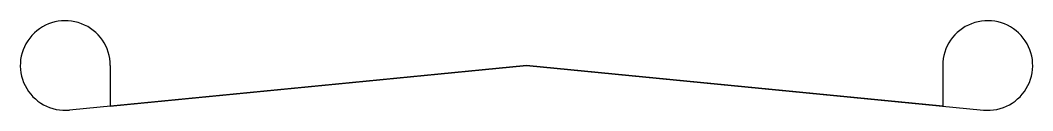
# Model space of a CAD drawing. Extents: x -11.2 to 11.2, y -1 to 1.
import ezdxf

# ---------------------------------------------------------------- set-up
doc = ezdxf.new("R2010")
doc.units = 0
doc.layers.get('0').update_dxf_attribs({"linetype": 'CONTINUOUS'})

msp = doc.modelspace()

# ---------------------------------------------------------------- linework, layer by layer
at = {"color": 7, "linetype": 'CONTINUOUS'}
for p, q in [((0, 0), (-10.152, -0.995)), ((-9.25, 0), (-9.25, -0.907)), ((-9.25, -0.907), (0, 0)), ((0, 0), (10.152, -0.995)), ((9.25, -0.907), (0, 0)), ((9.25, 0), (9.25, -0.907))]:
    msp.add_line(p, q, dxfattribs=at)
for centre, start, end in [((-10.25, 0), 0, 275.5987), ((10.25, 0), 264.4013, 180)]:
    msp.add_arc(centre, 1, start, end, dxfattribs=at)

doc.saveas('drawing.dxf')
